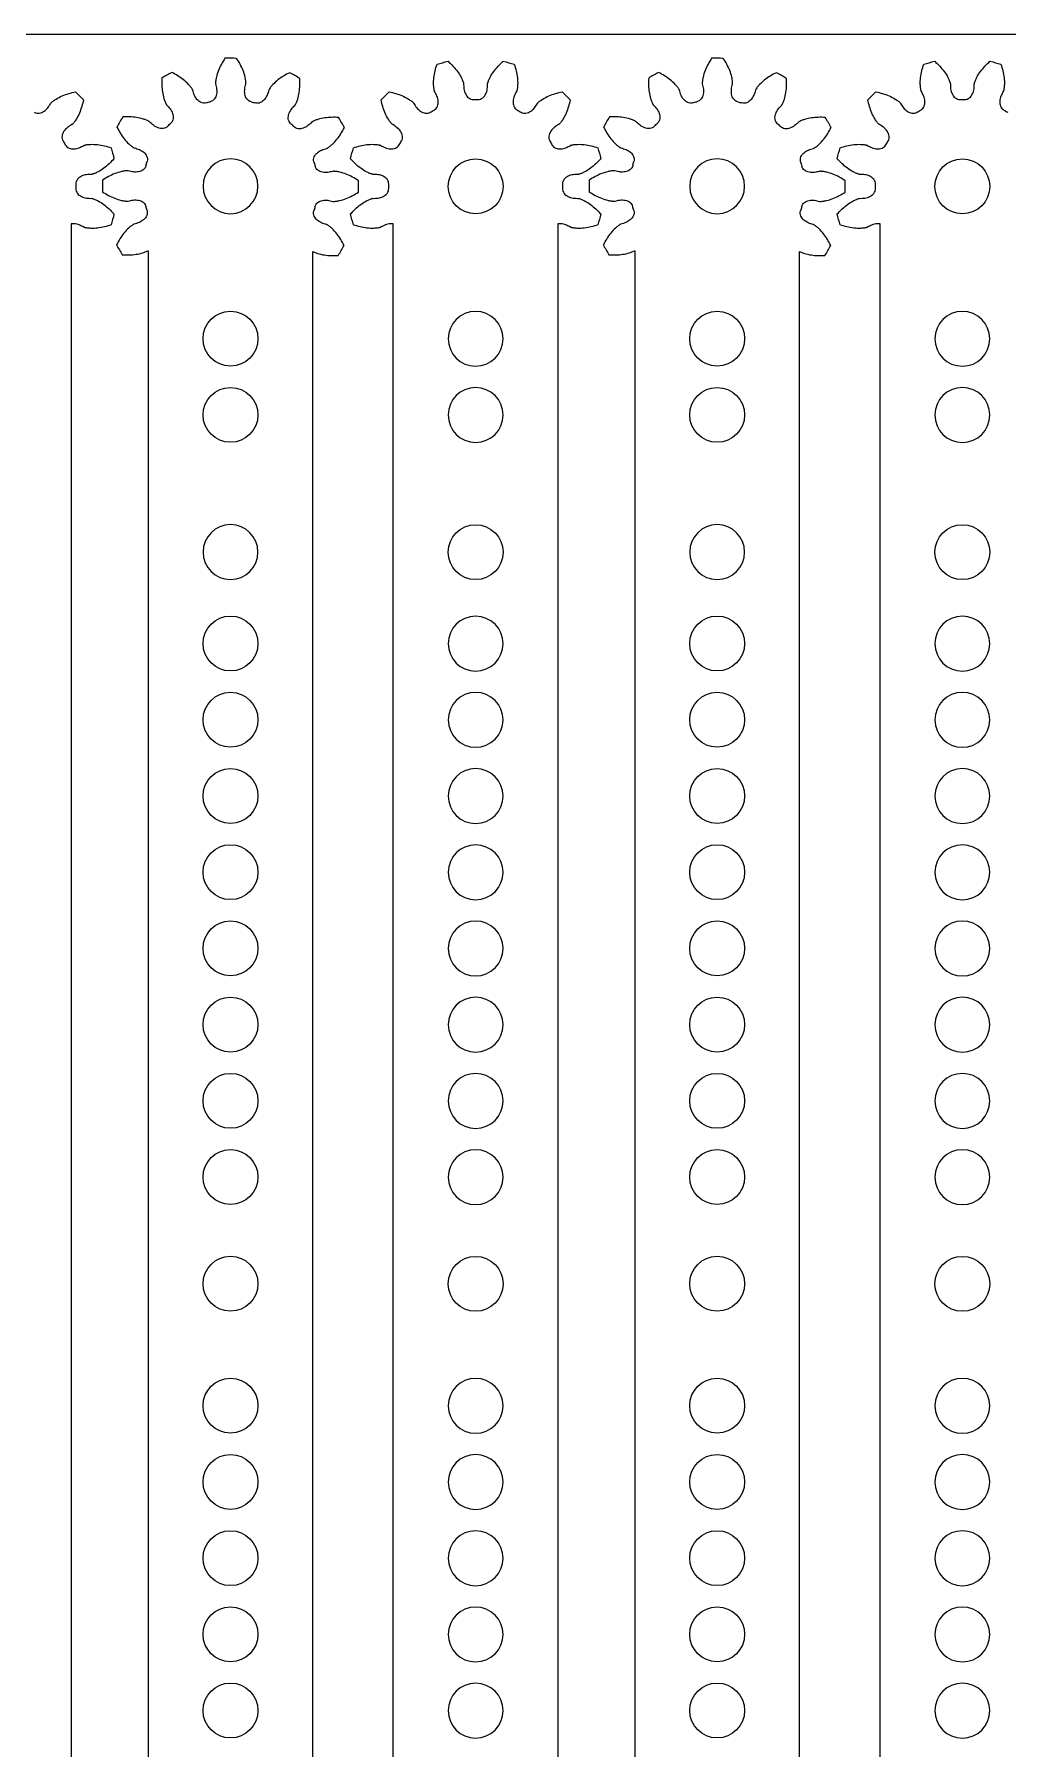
# Model space of a CAD drawing. Header units: millimetres. Extents: x -470 to 288, y -77 to 200.
# Drawn here: x 140.3 to 193.5, y 70.4 to 164.2 of the extents above; entities that cross this region are included whole.
import ezdxf

# ---------------------------------------------------------------- set-up
doc = ezdxf.new("R2010")
doc.units = ezdxf.units.MM
doc.layers.add('1', color=7, linetype='CONTINUOUS', true_color=0xffffff)

msp = doc.modelspace()

# ---------------------------------------------------------------- linework, layer by layer
at = {"layer": '1', "color": 3, "linetype": 'Continuous'}
for p, q in [((87.009, 164.171), (287.009, 164.171)), ((142.312, 153.806), (142.312, 30.858)), ((159.912, 30.858), (159.912, 153.806)), ((168.912, 153.806), (168.912, 30.858)), ((186.512, 30.858), (186.512, 153.806)), ((146.514, 152.341), (146.514, 30.864)), ((155.514, 30.864), (155.514, 152.295)), ((173.114, 152.341), (173.114, 30.864)), ((182.114, 30.864), (182.114, 152.295))]:
    msp.add_line(p, q, dxfattribs=at)
at = {"layer": '1', "color": 3, "linetype": 'Continuous', "extrusion": (0, 0, -1)}
for centre in [(-151.014, 155.864), (-177.614, 155.864), (-164.412, 147.525), (-191.012, 147.525), (-164.412, 143.358), (-191.012, 143.358), (-151.014, 135.864), (-177.614, 135.864), (-164.412, 130.858), (-191.012, 130.858), (-164.412, 126.691), (-191.012, 126.691), (-164.412, 122.525), (-191.012, 122.525), (-164.412, 118.358), (-191.012, 118.358), (-164.412, 114.191), (-191.012, 114.191), (-164.412, 110.025), (-191.012, 110.025), (-164.412, 105.858), (-191.012, 105.858), (-164.412, 101.691), (-191.012, 101.691), (-164.412, 89.191), (-191.012, 89.191), (-164.412, 85.025), (-191.012, 85.025), (-164.412, 80.858), (-191.012, 80.858), (-164.412, 76.691), (-191.012, 76.691), (-164.412, 72.525), (-191.012, 72.525)]:
    msp.add_circle(centre, 1.5, dxfattribs=at)
at = {"layer": '1', "color": 3, "linetype": 'Continuous'}
for centre in [(164.412, 155.858), (191.012, 155.858), (151.014, 147.531), (177.614, 147.531), (151.014, 143.364), (177.614, 143.364), (164.412, 135.858), (191.012, 135.858), (151.014, 130.864), (177.614, 130.864), (151.014, 126.698), (177.614, 126.698), (151.014, 122.531), (177.614, 122.531), (151.014, 118.364), (177.614, 118.364), (151.014, 114.198), (177.614, 114.198), (151.014, 110.031), (177.614, 110.031), (151.014, 105.864), (177.614, 105.864), (151.014, 101.698), (177.614, 101.698), (151.014, 95.864), (164.412, 95.858), (177.614, 95.864), (191.012, 95.858), (151.014, 89.198), (177.614, 89.198), (151.014, 85.031), (177.614, 85.031), (151.014, 80.864), (177.614, 80.864), (151.014, 76.698), (177.614, 76.698), (151.014, 72.531), (177.614, 72.531)]:
    msp.add_circle(centre, 1.5, dxfattribs=at)
at = {"layer": '1', "color": 3, "linetype": 'Continuous', "extrusion": (0, 0, -1)}
for centre, start, end in [((-151.014, 155.864), 73.73832, 76.53408), ((-151.014, 155.864), 103.73832, 106.53408), ((-164.412, 155.858), 88.53402, 91.46598), ((-177.614, 155.864), 73.73832, 76.53408), ((-177.614, 155.864), 103.73832, 106.53408), ((-191.012, 155.858), 88.53402, 91.46598), ((-164.412, 155.858), 58.53402, 61.46598), ((-164.412, 155.858), 118.53402, 121.46598), ((-191.012, 155.858), 58.53402, 61.46598), ((-191.012, 155.858), 118.53402, 121.46598), ((-151.014, 155.864), 43.73832, 46.67028), ((-151.014, 155.864), 133.73832, 136.53408), ((-177.614, 155.864), 43.73832, 46.67028), ((-177.614, 155.864), 133.73832, 136.53408), ((-137.812, 155.858), 148.53402, 151.46598), ((-164.412, 155.858), 28.53402, 31.46598), ((-164.412, 155.858), 148.53402, 151.46598), ((-191.012, 155.858), 28.53402, 31.46598), ((-151.014, 155.864), 13.73832, 16.53408), ((-151.014, 155.864), 163.73832, 166.53408), ((-177.614, 155.864), 13.73832, 16.53408), ((-177.614, 155.864), 163.73832, 166.53408), ((-137.812, 155.858), 178.53402, 181.46598), ((-164.412, 155.858), 358.53402, 1.46598), ((-164.412, 155.858), 178.53402, 181.46598), ((-191.012, 155.858), 358.53402, 1.46598), ((-151.014, 155.864), 343.73832, 346.53408), ((-151.014, 155.864), 193.60212, 196.53408), ((-177.614, 155.864), 343.73832, 346.53408), ((-177.614, 155.864), 193.60212, 196.53408)]:
    msp.add_arc(centre, 4.75, start, end, dxfattribs=at)
at = {"layer": '1', "color": 6, "linetype": 'Continuous'}
for points, knots in [([(150.711, 162.858), (150.571, 162.648), (150.388, 162.315), (150.25, 161.894), (150.21, 161.677), (150.2, 161.567), (150.198, 161.511), (150.198, 161.48), (150.199, 161.464), (150.2, 161.456)], [0, 0, 0, 0, 0.5, 0.75, 0.875, 0.9375, 0.96875, 0.984375, 1, 1, 1, 1]), ([(151.854, 161.452), (151.855, 161.46), (151.855, 161.476), (151.856, 161.508), (151.855, 161.563), (151.845, 161.673), (151.805, 161.89), (151.67, 162.312), (151.488, 162.646), (151.349, 162.856)], [0, 0, 0, 0, 0.015625, 0.03125, 0.0625, 0.125, 0.25, 0.5, 1, 1, 1, 1]), ([(162.172, 161.046), (162.169, 161.054), (162.165, 161.069), (162.156, 161.099), (162.143, 161.153), (162.125, 161.261), (162.107, 161.482), (162.13, 161.924), (162.221, 162.294), (162.302, 162.532)], [0, 0, 0, 0, 0.015625, 0.03125, 0.0625, 0.125, 0.25, 0.5, 1, 1, 1, 1]), ([(162.902, 162.693), (163.091, 162.527), (163.354, 162.252), (163.596, 161.881), (163.691, 161.681), (163.729, 161.577), (163.745, 161.525), (163.752, 161.494), (163.756, 161.479), (163.757, 161.471)], [0, 0, 0, 0, 0.5, 0.75, 0.875, 0.9375, 0.96875, 0.984375, 1, 1, 1, 1]), ([(165.066, 161.471), (165.068, 161.479), (165.071, 161.494), (165.079, 161.525), (165.095, 161.577), (165.133, 161.681), (165.228, 161.881), (165.469, 162.252), (165.732, 162.527), (165.922, 162.693)], [0, 0, 0, 0, 0.015625, 0.03125, 0.0625, 0.125, 0.25, 0.5, 1, 1, 1, 1]), ([(166.521, 162.532), (166.603, 162.294), (166.693, 161.924), (166.716, 161.482), (166.699, 161.261), (166.68, 161.153), (166.667, 161.099), (166.659, 161.069), (166.654, 161.054), (166.651, 161.046)], [0, 0, 0, 0, 0.5, 0.75, 0.875, 0.9375, 0.96875, 0.984375, 1, 1, 1, 1]), ([(177.311, 162.858), (177.171, 162.648), (176.988, 162.315), (176.85, 161.894), (176.81, 161.677), (176.8, 161.567), (176.798, 161.511), (176.798, 161.48), (176.799, 161.464), (176.8, 161.456)], [0, 0, 0, 0, 0.5, 0.75, 0.875, 0.9375, 0.96875, 0.984375, 1, 1, 1, 1]), ([(178.454, 161.452), (178.455, 161.46), (178.455, 161.476), (178.456, 161.508), (178.455, 161.563), (178.445, 161.673), (178.405, 161.89), (178.27, 162.312), (178.088, 162.646), (177.949, 162.856)], [0, 0, 0, 0, 0.015625, 0.03125, 0.0625, 0.125, 0.25, 0.5, 1, 1, 1, 1]), ([(188.772, 161.046), (188.769, 161.054), (188.765, 161.069), (188.756, 161.099), (188.743, 161.153), (188.725, 161.261), (188.707, 161.482), (188.73, 161.924), (188.821, 162.294), (188.902, 162.532)], [0, 0, 0, 0, 0.015625, 0.03125, 0.0625, 0.125, 0.25, 0.5, 1, 1, 1, 1]), ([(189.502, 162.693), (189.691, 162.527), (189.954, 162.252), (190.196, 161.881), (190.291, 161.681), (190.329, 161.577), (190.345, 161.525), (190.352, 161.494), (190.356, 161.479), (190.357, 161.471)], [0, 0, 0, 0, 0.5, 0.75, 0.875, 0.9375, 0.96875, 0.984375, 1, 1, 1, 1]), ([(191.666, 161.471), (191.668, 161.479), (191.671, 161.494), (191.679, 161.525), (191.695, 161.577), (191.733, 161.681), (191.828, 161.881), (192.069, 162.252), (192.332, 162.527), (192.522, 162.693)], [0, 0, 0, 0, 0.015625, 0.03125, 0.0625, 0.125, 0.25, 0.5, 1, 1, 1, 1]), ([(193.121, 162.532), (193.203, 162.294), (193.293, 161.924), (193.316, 161.482), (193.299, 161.261), (193.28, 161.153), (193.267, 161.099), (193.259, 161.069), (193.254, 161.054), (193.251, 161.046)], [0, 0, 0, 0, 0.5, 0.75, 0.875, 0.9375, 0.96875, 0.984375, 1, 1, 1, 1]), ([(147.269, 161.779), (147.252, 161.527), (147.259, 161.147), (147.349, 160.713), (147.422, 160.505), (147.468, 160.404), (147.494, 160.356), (147.51, 160.328), (147.519, 160.315), (147.523, 160.309)], [0, 0, 0, 0, 0.5, 0.75, 0.875, 0.9375, 0.96875, 0.984375, 1, 1, 1, 1]), ([(148.947, 161.124), (148.944, 161.131), (148.937, 161.145), (148.921, 161.173), (148.893, 161.22), (148.829, 161.31), (148.686, 161.479), (148.358, 161.776), (148.034, 161.975), (147.808, 162.087)], [0, 0, 0, 0, 0.015625, 0.03125, 0.0625, 0.125, 0.25, 0.5, 1, 1, 1, 1]), ([(150.2, 161.456), (150.227, 161.366), (150.267, 161.18), (150.266, 160.894), (150.18, 160.667), (150.041, 160.534), (149.953, 160.495), (149.907, 160.484)], [0, 0, 0, 0, 0.25, 0.5, 0.75, 0.875, 1, 1, 1, 1]), ([(152.142, 160.478), (152.096, 160.49), (152.008, 160.529), (151.87, 160.662), (151.785, 160.89), (151.785, 161.177), (151.826, 161.362), (151.854, 161.452)], [0, 0, 0, 0, 0.125, 0.25, 0.5, 0.75, 1, 1, 1, 1]), ([(154.249, 162.072), (154.022, 161.961), (153.697, 161.764), (153.367, 161.468), (153.224, 161.3), (153.16, 161.21), (153.131, 161.163), (153.115, 161.135), (153.108, 161.121), (153.105, 161.114)], [0, 0, 0, 0, 0.5, 0.75, 0.875, 0.9375, 0.96875, 0.984375, 1, 1, 1, 1]), ([(154.535, 160.284), (154.54, 160.29), (154.548, 160.303), (154.565, 160.33), (154.591, 160.379), (154.638, 160.479), (154.712, 160.687), (154.806, 161.12), (154.816, 161.5), (154.8, 161.752)], [0, 0, 0, 0, 0.015625, 0.03125, 0.0625, 0.125, 0.25, 0.5, 1, 1, 1, 1]), ([(163.757, 161.471), (163.754, 161.376), (163.763, 161.187), (163.838, 160.911), (163.98, 160.713), (164.148, 160.62), (164.243, 160.605), (164.29, 160.606)], [0, 0, 0, 0, 0.25, 0.5, 0.75, 0.875, 1, 1, 1, 1]), ([(164.533, 160.606), (164.58, 160.605), (164.675, 160.62), (164.843, 160.713), (164.985, 160.911), (165.06, 161.187), (165.069, 161.376), (165.066, 161.471)], [0, 0, 0, 0, 0.125, 0.25, 0.5, 0.75, 1, 1, 1, 1]), ([(173.869, 161.779), (173.852, 161.527), (173.859, 161.147), (173.949, 160.713), (174.022, 160.505), (174.068, 160.404), (174.094, 160.356), (174.11, 160.328), (174.119, 160.315), (174.123, 160.309)], [0, 0, 0, 0, 0.5, 0.75, 0.875, 0.9375, 0.96875, 0.984375, 1, 1, 1, 1]), ([(175.547, 161.124), (175.544, 161.131), (175.537, 161.145), (175.521, 161.173), (175.493, 161.22), (175.429, 161.31), (175.286, 161.479), (174.958, 161.776), (174.634, 161.975), (174.408, 162.087)], [0, 0, 0, 0, 0.015625, 0.03125, 0.0625, 0.125, 0.25, 0.5, 1, 1, 1, 1]), ([(176.8, 161.456), (176.827, 161.366), (176.867, 161.18), (176.866, 160.894), (176.78, 160.667), (176.641, 160.534), (176.553, 160.495), (176.507, 160.484)], [0, 0, 0, 0, 0.25, 0.5, 0.75, 0.875, 1, 1, 1, 1]), ([(178.742, 160.478), (178.696, 160.49), (178.608, 160.529), (178.47, 160.662), (178.385, 160.89), (178.385, 161.177), (178.426, 161.362), (178.454, 161.452)], [0, 0, 0, 0, 0.125, 0.25, 0.5, 0.75, 1, 1, 1, 1]), ([(180.849, 162.072), (180.622, 161.961), (180.297, 161.764), (179.967, 161.468), (179.824, 161.3), (179.76, 161.21), (179.731, 161.163), (179.715, 161.135), (179.708, 161.121), (179.705, 161.114)], [0, 0, 0, 0, 0.5, 0.75, 0.875, 0.9375, 0.96875, 0.984375, 1, 1, 1, 1]), ([(181.135, 160.284), (181.14, 160.29), (181.148, 160.303), (181.165, 160.33), (181.191, 160.379), (181.238, 160.479), (181.312, 160.687), (181.406, 161.12), (181.416, 161.5), (181.4, 161.752)], [0, 0, 0, 0, 0.015625, 0.03125, 0.0625, 0.125, 0.25, 0.5, 1, 1, 1, 1]), ([(190.357, 161.471), (190.354, 161.376), (190.363, 161.187), (190.438, 160.911), (190.58, 160.713), (190.748, 160.62), (190.843, 160.605), (190.89, 160.606)], [0, 0, 0, 0, 0.25, 0.5, 0.75, 0.875, 1, 1, 1, 1]), ([(191.133, 160.606), (191.18, 160.605), (191.275, 160.62), (191.443, 160.713), (191.585, 160.911), (191.66, 161.187), (191.669, 161.376), (191.666, 161.471)], [0, 0, 0, 0, 0.125, 0.25, 0.5, 0.75, 1, 1, 1, 1]), ([(140.291, 159.909), (140.331, 159.885), (140.421, 159.85), (140.613, 159.846), (140.835, 159.947), (141.038, 160.149), (141.14, 160.308), (141.185, 160.392)], [0, 0, 0, 0, 0.125, 0.25, 0.5, 0.75, 1, 1, 1, 1]), ([(141.185, 160.392), (141.19, 160.398), (141.201, 160.409), (141.223, 160.432), (141.263, 160.47), (141.348, 160.54), (141.53, 160.666), (141.924, 160.867), (142.29, 160.973), (142.537, 161.022)], [0, 0, 0, 0, 0.015625, 0.03125, 0.0625, 0.125, 0.25, 0.5, 1, 1, 1, 1]), ([(142.976, 160.583), (142.927, 160.336), (142.82, 159.971), (142.619, 159.576), (142.494, 159.394), (142.423, 159.309), (142.386, 159.269), (142.363, 159.247), (142.351, 159.236), (142.345, 159.231)], [0, 0, 0, 0, 0.5, 0.75, 0.875, 0.9375, 0.96875, 0.984375, 1, 1, 1, 1]), ([(147.523, 160.309), (147.592, 160.244), (147.719, 160.103), (147.861, 159.854), (147.899, 159.614), (147.845, 159.43), (147.788, 159.352), (147.754, 159.32)], [0, 0, 0, 0, 0.25, 0.5, 0.75, 0.875, 1, 1, 1, 1]), ([(149.683, 160.424), (149.638, 160.411), (149.542, 160.401), (149.356, 160.448), (149.169, 160.603), (149.026, 160.851), (148.969, 161.032), (148.947, 161.124)], [0, 0, 0, 0, 0.125, 0.25, 0.5, 0.75, 1, 1, 1, 1]), ([(153.105, 161.114), (153.083, 161.022), (153.025, 160.841), (152.881, 160.594), (152.693, 160.44), (152.506, 160.394), (152.411, 160.404), (152.365, 160.418)], [0, 0, 0, 0, 0.25, 0.5, 0.75, 0.875, 1, 1, 1, 1]), ([(154.297, 159.296), (154.263, 159.329), (154.207, 159.407), (154.154, 159.591), (154.195, 159.831), (154.338, 160.079), (154.466, 160.219), (154.535, 160.284)], [0, 0, 0, 0, 0.125, 0.25, 0.5, 0.75, 1, 1, 1, 1]), ([(159.878, 159.231), (159.872, 159.236), (159.86, 159.247), (159.838, 159.269), (159.8, 159.309), (159.729, 159.394), (159.604, 159.576), (159.403, 159.971), (159.296, 160.336), (159.247, 160.583)], [0, 0, 0, 0, 0.015625, 0.03125, 0.0625, 0.125, 0.25, 0.5, 1, 1, 1, 1]), ([(159.686, 161.022), (159.934, 160.973), (160.299, 160.867), (160.694, 160.666), (160.876, 160.54), (160.961, 160.47), (161.001, 160.432), (161.023, 160.409), (161.033, 160.398), (161.038, 160.392)], [0, 0, 0, 0, 0.5, 0.75, 0.875, 0.9375, 0.96875, 0.984375, 1, 1, 1, 1]), ([(161.038, 160.392), (161.083, 160.308), (161.186, 160.149), (161.389, 159.947), (161.61, 159.846), (161.802, 159.85), (161.892, 159.885), (161.932, 159.909)], [0, 0, 0, 0, 0.25, 0.5, 0.75, 0.875, 1, 1, 1, 1]), ([(162.143, 160.031), (162.184, 160.054), (162.259, 160.114), (162.358, 160.278), (162.382, 160.52), (162.309, 160.797), (162.222, 160.966), (162.172, 161.046)], [0, 0, 0, 0, 0.125, 0.25, 0.5, 0.75, 1, 1, 1, 1]), ([(166.651, 161.046), (166.601, 160.966), (166.514, 160.797), (166.441, 160.52), (166.465, 160.278), (166.564, 160.114), (166.639, 160.054), (166.681, 160.031)], [0, 0, 0, 0, 0.25, 0.5, 0.75, 0.875, 1, 1, 1, 1]), ([(166.891, 159.909), (166.931, 159.885), (167.021, 159.85), (167.213, 159.846), (167.435, 159.947), (167.638, 160.149), (167.74, 160.308), (167.785, 160.392)], [0, 0, 0, 0, 0.125, 0.25, 0.5, 0.75, 1, 1, 1, 1]), ([(167.785, 160.392), (167.79, 160.398), (167.801, 160.409), (167.823, 160.432), (167.863, 160.47), (167.948, 160.54), (168.13, 160.666), (168.524, 160.867), (168.89, 160.973), (169.137, 161.022)], [0, 0, 0, 0, 0.015625, 0.03125, 0.0625, 0.125, 0.25, 0.5, 1, 1, 1, 1]), ([(169.576, 160.583), (169.527, 160.336), (169.42, 159.971), (169.219, 159.576), (169.094, 159.394), (169.023, 159.309), (168.986, 159.269), (168.963, 159.247), (168.951, 159.236), (168.945, 159.231)], [0, 0, 0, 0, 0.5, 0.75, 0.875, 0.9375, 0.96875, 0.984375, 1, 1, 1, 1]), ([(174.123, 160.309), (174.192, 160.244), (174.319, 160.103), (174.461, 159.854), (174.499, 159.614), (174.445, 159.43), (174.388, 159.352), (174.354, 159.32)], [0, 0, 0, 0, 0.25, 0.5, 0.75, 0.875, 1, 1, 1, 1]), ([(176.283, 160.424), (176.238, 160.411), (176.142, 160.401), (175.956, 160.448), (175.769, 160.603), (175.626, 160.851), (175.569, 161.032), (175.547, 161.124)], [0, 0, 0, 0, 0.125, 0.25, 0.5, 0.75, 1, 1, 1, 1]), ([(179.705, 161.114), (179.683, 161.022), (179.625, 160.841), (179.481, 160.594), (179.293, 160.44), (179.106, 160.394), (179.011, 160.404), (178.965, 160.418)], [0, 0, 0, 0, 0.25, 0.5, 0.75, 0.875, 1, 1, 1, 1]), ([(180.897, 159.296), (180.863, 159.329), (180.807, 159.407), (180.754, 159.591), (180.795, 159.831), (180.938, 160.079), (181.066, 160.219), (181.135, 160.284)], [0, 0, 0, 0, 0.125, 0.25, 0.5, 0.75, 1, 1, 1, 1]), ([(186.478, 159.231), (186.472, 159.236), (186.46, 159.247), (186.438, 159.269), (186.4, 159.309), (186.329, 159.394), (186.204, 159.576), (186.003, 159.971), (185.896, 160.336), (185.847, 160.583)], [0, 0, 0, 0, 0.015625, 0.03125, 0.0625, 0.125, 0.25, 0.5, 1, 1, 1, 1]), ([(186.286, 161.022), (186.534, 160.973), (186.899, 160.867), (187.294, 160.666), (187.476, 160.54), (187.561, 160.47), (187.601, 160.432), (187.623, 160.409), (187.633, 160.398), (187.638, 160.392)], [0, 0, 0, 0, 0.5, 0.75, 0.875, 0.9375, 0.96875, 0.984375, 1, 1, 1, 1]), ([(187.638, 160.392), (187.683, 160.308), (187.786, 160.149), (187.989, 159.947), (188.21, 159.846), (188.402, 159.85), (188.492, 159.885), (188.532, 159.909)], [0, 0, 0, 0, 0.25, 0.5, 0.75, 0.875, 1, 1, 1, 1]), ([(188.743, 160.031), (188.784, 160.054), (188.859, 160.114), (188.958, 160.278), (188.982, 160.52), (188.909, 160.797), (188.822, 160.966), (188.772, 161.046)], [0, 0, 0, 0, 0.125, 0.25, 0.5, 0.75, 1, 1, 1, 1]), ([(193.251, 161.046), (193.201, 160.966), (193.114, 160.797), (193.041, 160.52), (193.065, 160.278), (193.164, 160.114), (193.239, 160.054), (193.281, 160.031)], [0, 0, 0, 0, 0.25, 0.5, 0.75, 0.875, 1, 1, 1, 1]), ([(146.594, 159.386), (146.588, 159.391), (146.575, 159.399), (146.548, 159.416), (146.499, 159.442), (146.399, 159.489), (146.191, 159.563), (145.758, 159.657), (145.378, 159.667), (145.126, 159.651)], [0, 0, 0, 0, 0.015625, 0.03125, 0.0625, 0.125, 0.25, 0.5, 1, 1, 1, 1]), ([(147.582, 159.148), (147.549, 159.114), (147.471, 159.058), (147.286, 159.005), (147.047, 159.046), (146.799, 159.189), (146.659, 159.317), (146.594, 159.386)], [0, 0, 0, 0, 0.125, 0.25, 0.5, 0.75, 1, 1, 1, 1]), ([(155.449, 159.365), (155.385, 159.296), (155.244, 159.169), (154.996, 159.027), (154.755, 158.987), (154.571, 159.041), (154.494, 159.098), (154.461, 159.132)], [0, 0, 0, 0, 0.25, 0.5, 0.75, 0.875, 1, 1, 1, 1]), ([(156.919, 159.623), (156.667, 159.64), (156.287, 159.632), (155.854, 159.54), (155.645, 159.467), (155.545, 159.42), (155.496, 159.394), (155.469, 159.378), (155.456, 159.37), (155.449, 159.365)], [0, 0, 0, 0, 0.5, 0.75, 0.875, 0.9375, 0.96875, 0.984375, 1, 1, 1, 1]), ([(173.194, 159.386), (173.188, 159.391), (173.175, 159.399), (173.148, 159.416), (173.099, 159.442), (172.999, 159.489), (172.791, 159.563), (172.358, 159.657), (171.978, 159.667), (171.726, 159.651)], [0, 0, 0, 0, 0.015625, 0.03125, 0.0625, 0.125, 0.25, 0.5, 1, 1, 1, 1]), ([(174.182, 159.148), (174.149, 159.114), (174.071, 159.058), (173.886, 159.005), (173.647, 159.046), (173.399, 159.189), (173.259, 159.317), (173.194, 159.386)], [0, 0, 0, 0, 0.125, 0.25, 0.5, 0.75, 1, 1, 1, 1]), ([(182.049, 159.365), (181.985, 159.296), (181.844, 159.169), (181.596, 159.027), (181.355, 158.987), (181.171, 159.041), (181.094, 159.098), (181.061, 159.132)], [0, 0, 0, 0, 0.25, 0.5, 0.75, 0.875, 1, 1, 1, 1]), ([(183.519, 159.623), (183.267, 159.64), (182.887, 159.632), (182.454, 159.54), (182.245, 159.467), (182.145, 159.42), (182.096, 159.394), (182.069, 159.378), (182.056, 159.37), (182.049, 159.365)], [0, 0, 0, 0, 0.5, 0.75, 0.875, 0.9375, 0.96875, 0.984375, 1, 1, 1, 1]), ([(142.345, 159.231), (142.262, 159.187), (142.102, 159.084), (141.901, 158.881), (141.8, 158.659), (141.804, 158.467), (141.839, 158.378), (141.863, 158.337)], [0, 0, 0, 0, 0.25, 0.5, 0.75, 0.875, 1, 1, 1, 1]), ([(144.806, 159.1), (144.917, 158.873), (145.114, 158.548), (145.41, 158.218), (145.578, 158.074), (145.668, 158.011), (145.715, 157.982), (145.743, 157.966), (145.757, 157.959), (145.764, 157.956)], [0, 0, 0, 0, 0.5, 0.75, 0.875, 0.9375, 0.96875, 0.984375, 1, 1, 1, 1]), ([(156.273, 157.931), (156.28, 157.934), (156.294, 157.941), (156.322, 157.956), (156.369, 157.985), (156.459, 158.049), (156.628, 158.191), (156.925, 158.519), (157.124, 158.844), (157.236, 159.07)], [0, 0, 0, 0, 0.015625, 0.03125, 0.0625, 0.125, 0.25, 0.5, 1, 1, 1, 1]), ([(160.36, 158.337), (160.385, 158.378), (160.419, 158.467), (160.423, 158.659), (160.323, 158.881), (160.121, 159.084), (159.961, 159.187), (159.878, 159.231)], [0, 0, 0, 0, 0.125, 0.25, 0.5, 0.75, 1, 1, 1, 1]), ([(168.945, 159.231), (168.862, 159.187), (168.702, 159.084), (168.501, 158.881), (168.4, 158.659), (168.404, 158.467), (168.439, 158.378), (168.463, 158.337)], [0, 0, 0, 0, 0.25, 0.5, 0.75, 0.875, 1, 1, 1, 1]), ([(171.406, 159.1), (171.517, 158.873), (171.714, 158.548), (172.01, 158.218), (172.178, 158.074), (172.268, 158.011), (172.315, 157.982), (172.343, 157.966), (172.357, 157.959), (172.364, 157.956)], [0, 0, 0, 0, 0.5, 0.75, 0.875, 0.9375, 0.96875, 0.984375, 1, 1, 1, 1]), ([(182.873, 157.931), (182.88, 157.934), (182.894, 157.941), (182.922, 157.956), (182.969, 157.985), (183.059, 158.049), (183.228, 158.191), (183.525, 158.519), (183.724, 158.844), (183.836, 159.07)], [0, 0, 0, 0, 0.015625, 0.03125, 0.0625, 0.125, 0.25, 0.5, 1, 1, 1, 1]), ([(186.96, 158.337), (186.985, 158.378), (187.019, 158.467), (187.023, 158.659), (186.923, 158.881), (186.721, 159.084), (186.561, 159.187), (186.478, 159.231)], [0, 0, 0, 0, 0.125, 0.25, 0.5, 0.75, 1, 1, 1, 1]), ([(141.985, 158.127), (142.007, 158.085), (142.068, 158.011), (142.232, 157.911), (142.474, 157.888), (142.751, 157.961), (142.919, 158.048), (143, 158.098)], [0, 0, 0, 0, 0.125, 0.25, 0.5, 0.75, 1, 1, 1, 1]), ([(143, 158.098), (143.007, 158.1), (143.022, 158.105), (143.053, 158.114), (143.106, 158.126), (143.215, 158.145), (143.436, 158.163), (143.878, 158.139), (144.247, 158.049), (144.486, 157.968)], [0, 0, 0, 0, 0.015625, 0.03125, 0.0625, 0.125, 0.25, 0.5, 1, 1, 1, 1]), ([(145.764, 157.956), (145.856, 157.934), (146.037, 157.876), (146.284, 157.732), (146.438, 157.543), (146.484, 157.357), (146.473, 157.261), (146.46, 157.216)], [0, 0, 0, 0, 0.25, 0.5, 0.75, 0.875, 1, 1, 1, 1]), ([(155.573, 157.194), (155.56, 157.24), (155.55, 157.335), (155.597, 157.522), (155.752, 157.709), (156, 157.852), (156.181, 157.909), (156.273, 157.931)], [0, 0, 0, 0, 0.125, 0.25, 0.5, 0.75, 1, 1, 1, 1]), ([(157.737, 157.968), (157.976, 158.049), (158.346, 158.139), (158.788, 158.163), (159.008, 158.145), (159.117, 158.126), (159.171, 158.114), (159.201, 158.105), (159.216, 158.1), (159.224, 158.098)], [0, 0, 0, 0, 0.5, 0.75, 0.875, 0.9375, 0.96875, 0.984375, 1, 1, 1, 1]), ([(159.224, 158.098), (159.304, 158.048), (159.473, 157.961), (159.749, 157.888), (159.991, 157.911), (160.156, 158.011), (160.216, 158.085), (160.239, 158.127)], [0, 0, 0, 0, 0.25, 0.5, 0.75, 0.875, 1, 1, 1, 1]), ([(168.585, 158.127), (168.607, 158.085), (168.668, 158.011), (168.832, 157.911), (169.074, 157.888), (169.351, 157.961), (169.519, 158.048), (169.6, 158.098)], [0, 0, 0, 0, 0.125, 0.25, 0.5, 0.75, 1, 1, 1, 1]), ([(169.6, 158.098), (169.607, 158.1), (169.622, 158.105), (169.653, 158.114), (169.706, 158.126), (169.815, 158.145), (170.036, 158.163), (170.478, 158.139), (170.847, 158.049), (171.086, 157.968)], [0, 0, 0, 0, 0.015625, 0.03125, 0.0625, 0.125, 0.25, 0.5, 1, 1, 1, 1]), ([(172.364, 157.956), (172.456, 157.934), (172.637, 157.876), (172.884, 157.732), (173.038, 157.543), (173.084, 157.357), (173.073, 157.261), (173.06, 157.216)], [0, 0, 0, 0, 0.25, 0.5, 0.75, 0.875, 1, 1, 1, 1]), ([(182.173, 157.194), (182.16, 157.24), (182.15, 157.335), (182.197, 157.522), (182.352, 157.709), (182.6, 157.852), (182.781, 157.909), (182.873, 157.931)], [0, 0, 0, 0, 0.125, 0.25, 0.5, 0.75, 1, 1, 1, 1]), ([(184.337, 157.968), (184.576, 158.049), (184.946, 158.139), (185.388, 158.163), (185.608, 158.145), (185.717, 158.126), (185.771, 158.114), (185.801, 158.105), (185.816, 158.1), (185.824, 158.098)], [0, 0, 0, 0, 0.5, 0.75, 0.875, 0.9375, 0.96875, 0.984375, 1, 1, 1, 1]), ([(185.824, 158.098), (185.904, 158.048), (186.073, 157.961), (186.349, 157.888), (186.591, 157.911), (186.756, 158.011), (186.816, 158.085), (186.839, 158.127)], [0, 0, 0, 0, 0.25, 0.5, 0.75, 0.875, 1, 1, 1, 1]), ([(144.647, 157.368), (144.481, 157.178), (144.206, 156.915), (143.834, 156.674), (143.635, 156.579), (143.531, 156.541), (143.478, 156.525), (143.448, 156.517), (143.432, 156.514), (143.425, 156.513)], [0, 0, 0, 0, 0.5, 0.75, 0.875, 0.9375, 0.96875, 0.984375, 1, 1, 1, 1]), ([(145.425, 156.705), (145.418, 156.705), (145.402, 156.706), (145.37, 156.707), (145.315, 156.705), (145.205, 156.696), (144.988, 156.656), (144.566, 156.521), (144.232, 156.339), (144.022, 156.2)], [0, 0, 0, 0, 0.015625, 0.03125, 0.0625, 0.125, 0.25, 0.5, 1, 1, 1, 1]), ([(146.399, 156.992), (146.388, 156.946), (146.349, 156.859), (146.215, 156.721), (145.987, 156.636), (145.701, 156.636), (145.516, 156.677), (145.425, 156.705)], [0, 0, 0, 0, 0.125, 0.25, 0.5, 0.75, 1, 1, 1, 1]), ([(156.606, 156.678), (156.515, 156.651), (156.329, 156.611), (156.043, 156.612), (155.816, 156.698), (155.683, 156.837), (155.644, 156.924), (155.633, 156.97)], [0, 0, 0, 0, 0.25, 0.5, 0.75, 0.875, 1, 1, 1, 1]), ([(158.007, 156.166), (157.798, 156.307), (157.464, 156.49), (157.043, 156.628), (156.826, 156.668), (156.716, 156.678), (156.661, 156.68), (156.629, 156.68), (156.613, 156.679), (156.606, 156.678)], [0, 0, 0, 0, 0.5, 0.75, 0.875, 0.9375, 0.96875, 0.984375, 1, 1, 1, 1]), ([(158.799, 156.513), (158.791, 156.514), (158.776, 156.517), (158.745, 156.525), (158.692, 156.541), (158.589, 156.579), (158.389, 156.674), (158.018, 156.915), (157.743, 157.178), (157.577, 157.368)], [0, 0, 0, 0, 0.015625, 0.03125, 0.0625, 0.125, 0.25, 0.5, 1, 1, 1, 1]), ([(171.247, 157.368), (171.081, 157.178), (170.806, 156.915), (170.434, 156.674), (170.235, 156.579), (170.131, 156.541), (170.078, 156.525), (170.048, 156.517), (170.032, 156.514), (170.025, 156.513)], [0, 0, 0, 0, 0.5, 0.75, 0.875, 0.9375, 0.96875, 0.984375, 1, 1, 1, 1]), ([(172.025, 156.705), (172.018, 156.705), (172.002, 156.706), (171.97, 156.707), (171.915, 156.705), (171.805, 156.696), (171.588, 156.656), (171.166, 156.521), (170.832, 156.339), (170.622, 156.2)], [0, 0, 0, 0, 0.015625, 0.03125, 0.0625, 0.125, 0.25, 0.5, 1, 1, 1, 1]), ([(172.999, 156.992), (172.988, 156.946), (172.949, 156.859), (172.815, 156.721), (172.587, 156.636), (172.301, 156.636), (172.116, 156.677), (172.025, 156.705)], [0, 0, 0, 0, 0.125, 0.25, 0.5, 0.75, 1, 1, 1, 1]), ([(183.206, 156.678), (183.115, 156.651), (182.929, 156.611), (182.643, 156.612), (182.416, 156.698), (182.283, 156.837), (182.244, 156.924), (182.233, 156.97)], [0, 0, 0, 0, 0.25, 0.5, 0.75, 0.875, 1, 1, 1, 1]), ([(184.607, 156.166), (184.398, 156.307), (184.064, 156.49), (183.643, 156.628), (183.426, 156.668), (183.316, 156.678), (183.261, 156.68), (183.229, 156.68), (183.213, 156.679), (183.206, 156.678)], [0, 0, 0, 0, 0.5, 0.75, 0.875, 0.9375, 0.96875, 0.984375, 1, 1, 1, 1]), ([(185.399, 156.513), (185.391, 156.514), (185.376, 156.517), (185.345, 156.525), (185.292, 156.541), (185.189, 156.579), (184.989, 156.674), (184.618, 156.915), (184.343, 157.178), (184.177, 157.368)], [0, 0, 0, 0, 0.015625, 0.03125, 0.0625, 0.125, 0.25, 0.5, 1, 1, 1, 1]), ([(143.425, 156.513), (143.33, 156.515), (143.14, 156.506), (142.864, 156.431), (142.667, 156.29), (142.574, 156.122), (142.559, 156.027), (142.56, 155.979)], [0, 0, 0, 0, 0.25, 0.5, 0.75, 0.875, 1, 1, 1, 1]), ([(142.56, 155.736), (142.559, 155.689), (142.574, 155.594), (142.667, 155.426), (142.864, 155.284), (143.14, 155.21), (143.33, 155.201), (143.425, 155.203)], [0, 0, 0, 0, 0.125, 0.25, 0.5, 0.75, 1, 1, 1, 1]), ([(159.663, 155.979), (159.664, 156.027), (159.649, 156.122), (159.557, 156.29), (159.359, 156.431), (159.083, 156.506), (158.893, 156.515), (158.799, 156.513)], [0, 0, 0, 0, 0.125, 0.25, 0.5, 0.75, 1, 1, 1, 1]), ([(158.799, 155.203), (158.893, 155.201), (159.083, 155.21), (159.359, 155.284), (159.557, 155.426), (159.649, 155.594), (159.664, 155.689), (159.663, 155.736)], [0, 0, 0, 0, 0.25, 0.5, 0.75, 0.875, 1, 1, 1, 1]), ([(170.025, 156.513), (169.93, 156.515), (169.74, 156.506), (169.464, 156.431), (169.267, 156.29), (169.174, 156.122), (169.159, 156.027), (169.16, 155.979)], [0, 0, 0, 0, 0.25, 0.5, 0.75, 0.875, 1, 1, 1, 1]), ([(169.16, 155.736), (169.159, 155.689), (169.174, 155.594), (169.267, 155.426), (169.464, 155.284), (169.74, 155.21), (169.93, 155.201), (170.025, 155.203)], [0, 0, 0, 0, 0.125, 0.25, 0.5, 0.75, 1, 1, 1, 1]), ([(186.263, 155.979), (186.264, 156.027), (186.249, 156.122), (186.157, 156.29), (185.959, 156.431), (185.683, 156.506), (185.493, 156.515), (185.399, 156.513)], [0, 0, 0, 0, 0.125, 0.25, 0.5, 0.75, 1, 1, 1, 1]), ([(185.399, 155.203), (185.493, 155.201), (185.683, 155.21), (185.959, 155.284), (186.157, 155.426), (186.249, 155.594), (186.264, 155.689), (186.263, 155.736)], [0, 0, 0, 0, 0.25, 0.5, 0.75, 0.875, 1, 1, 1, 1]), ([(143.425, 155.203), (143.432, 155.202), (143.448, 155.199), (143.478, 155.191), (143.531, 155.175), (143.635, 155.137), (143.834, 155.042), (144.206, 154.801), (144.481, 154.538), (144.647, 154.348)], [0, 0, 0, 0, 0.015625, 0.03125, 0.0625, 0.125, 0.25, 0.5, 1, 1, 1, 1]), ([(144.02, 155.562), (144.229, 155.422), (144.563, 155.238), (144.984, 155.101), (145.201, 155.061), (145.311, 155.05), (145.366, 155.049), (145.398, 155.049), (145.414, 155.05), (145.422, 155.051)], [0, 0, 0, 0, 0.5, 0.75, 0.875, 0.9375, 0.96875, 0.984375, 1, 1, 1, 1]), ([(145.422, 155.051), (145.512, 155.078), (145.698, 155.118), (145.984, 155.117), (146.211, 155.031), (146.344, 154.892), (146.383, 154.804), (146.394, 154.758)], [0, 0, 0, 0, 0.25, 0.5, 0.75, 0.875, 1, 1, 1, 1]), ([(155.63, 154.747), (155.641, 154.793), (155.681, 154.881), (155.814, 155.019), (156.041, 155.105), (156.328, 155.105), (156.513, 155.065), (156.604, 155.037)], [0, 0, 0, 0, 0.125, 0.25, 0.5, 0.75, 1, 1, 1, 1]), ([(156.604, 155.037), (156.611, 155.037), (156.627, 155.036), (156.659, 155.035), (156.714, 155.037), (156.824, 155.047), (157.041, 155.087), (157.462, 155.223), (157.796, 155.406), (158.006, 155.546)], [0, 0, 0, 0, 0.015625, 0.03125, 0.0625, 0.125, 0.25, 0.5, 1, 1, 1, 1]), ([(157.577, 154.348), (157.743, 154.538), (158.018, 154.801), (158.389, 155.042), (158.589, 155.137), (158.692, 155.175), (158.745, 155.191), (158.776, 155.199), (158.791, 155.202), (158.799, 155.203)], [0, 0, 0, 0, 0.5, 0.75, 0.875, 0.9375, 0.96875, 0.984375, 1, 1, 1, 1]), ([(170.025, 155.203), (170.032, 155.202), (170.048, 155.199), (170.078, 155.191), (170.131, 155.175), (170.235, 155.137), (170.434, 155.042), (170.806, 154.801), (171.081, 154.538), (171.247, 154.348)], [0, 0, 0, 0, 0.015625, 0.03125, 0.0625, 0.125, 0.25, 0.5, 1, 1, 1, 1]), ([(170.62, 155.562), (170.829, 155.422), (171.163, 155.238), (171.584, 155.101), (171.801, 155.061), (171.911, 155.05), (171.966, 155.049), (171.998, 155.049), (172.014, 155.05), (172.022, 155.051)], [0, 0, 0, 0, 0.5, 0.75, 0.875, 0.9375, 0.96875, 0.984375, 1, 1, 1, 1]), ([(172.022, 155.051), (172.112, 155.078), (172.298, 155.118), (172.584, 155.117), (172.811, 155.031), (172.944, 154.892), (172.983, 154.804), (172.994, 154.758)], [0, 0, 0, 0, 0.25, 0.5, 0.75, 0.875, 1, 1, 1, 1]), ([(182.23, 154.747), (182.241, 154.793), (182.281, 154.881), (182.414, 155.019), (182.641, 155.105), (182.928, 155.105), (183.113, 155.065), (183.204, 155.037)], [0, 0, 0, 0, 0.125, 0.25, 0.5, 0.75, 1, 1, 1, 1]), ([(183.204, 155.037), (183.211, 155.037), (183.227, 155.036), (183.259, 155.035), (183.314, 155.037), (183.424, 155.047), (183.641, 155.087), (184.062, 155.223), (184.396, 155.406), (184.606, 155.546)], [0, 0, 0, 0, 0.015625, 0.03125, 0.0625, 0.125, 0.25, 0.5, 1, 1, 1, 1]), ([(184.177, 154.348), (184.343, 154.538), (184.618, 154.801), (184.989, 155.042), (185.189, 155.137), (185.292, 155.175), (185.345, 155.191), (185.376, 155.199), (185.391, 155.202), (185.399, 155.203)], [0, 0, 0, 0, 0.5, 0.75, 0.875, 0.9375, 0.96875, 0.984375, 1, 1, 1, 1]), ([(143, 153.618), (142.919, 153.668), (142.751, 153.755), (142.514, 153.818), (142.364, 153.814), (142.312, 153.806)], [0, 0, 0, 0, 0.389952, 0.779904, 1, 1, 1, 1]), ([(144.486, 153.748), (144.247, 153.667), (143.878, 153.577), (143.436, 153.553), (143.215, 153.571), (143.106, 153.59), (143.053, 153.602), (143.022, 153.611), (143.007, 153.616), (143, 153.618)], [0, 0, 0, 0, 0.5, 0.75, 0.875, 0.9375, 0.96875, 0.984375, 1, 1, 1, 1]), ([(145.754, 153.798), (145.747, 153.795), (145.733, 153.788), (145.705, 153.772), (145.658, 153.744), (145.568, 153.68), (145.399, 153.537), (145.102, 153.209), (144.903, 152.885), (144.791, 152.659)], [0, 0, 0, 0, 0.015625, 0.03125, 0.0625, 0.125, 0.25, 0.5, 1, 1, 1, 1]), ([(146.454, 154.534), (146.467, 154.489), (146.477, 154.393), (146.43, 154.207), (146.275, 154.02), (146.027, 153.877), (145.846, 153.819), (145.754, 153.798)], [0, 0, 0, 0, 0.125, 0.25, 0.5, 0.75, 1, 1, 1, 1]), ([(156.263, 153.773), (156.171, 153.795), (155.99, 153.853), (155.743, 153.997), (155.589, 154.185), (155.543, 154.372), (155.554, 154.467), (155.567, 154.513)], [0, 0, 0, 0, 0.25, 0.5, 0.75, 0.875, 1, 1, 1, 1]), ([(157.221, 152.629), (157.11, 152.856), (156.913, 153.181), (156.617, 153.511), (156.449, 153.654), (156.359, 153.718), (156.312, 153.747), (156.284, 153.763), (156.27, 153.77), (156.263, 153.773)], [0, 0, 0, 0, 0.5, 0.75, 0.875, 0.9375, 0.96875, 0.984375, 1, 1, 1, 1]), ([(159.224, 153.618), (159.216, 153.616), (159.201, 153.611), (159.171, 153.602), (159.117, 153.59), (159.008, 153.571), (158.788, 153.553), (158.346, 153.577), (157.976, 153.667), (157.737, 153.748)], [0, 0, 0, 0, 0.015625, 0.03125, 0.0625, 0.125, 0.25, 0.5, 1, 1, 1, 1]), ([(159.912, 153.806), (159.859, 153.814), (159.709, 153.818), (159.473, 153.755), (159.304, 153.668), (159.224, 153.618)], [0, 0, 0, 0, 0.220096, 0.610048, 1, 1, 1, 1]), ([(169.6, 153.618), (169.519, 153.668), (169.351, 153.755), (169.114, 153.818), (168.964, 153.814), (168.912, 153.806)], [0, 0, 0, 0, 0.389952, 0.779904, 1, 1, 1, 1]), ([(171.086, 153.748), (170.847, 153.667), (170.478, 153.577), (170.036, 153.553), (169.815, 153.571), (169.706, 153.59), (169.653, 153.602), (169.622, 153.611), (169.607, 153.616), (169.6, 153.618)], [0, 0, 0, 0, 0.5, 0.75, 0.875, 0.9375, 0.96875, 0.984375, 1, 1, 1, 1]), ([(172.354, 153.798), (172.347, 153.795), (172.333, 153.788), (172.305, 153.772), (172.258, 153.744), (172.168, 153.68), (171.999, 153.537), (171.702, 153.209), (171.503, 152.885), (171.391, 152.659)], [0, 0, 0, 0, 0.015625, 0.03125, 0.0625, 0.125, 0.25, 0.5, 1, 1, 1, 1]), ([(173.054, 154.534), (173.067, 154.489), (173.077, 154.393), (173.03, 154.207), (172.875, 154.02), (172.627, 153.877), (172.446, 153.819), (172.354, 153.798)], [0, 0, 0, 0, 0.125, 0.25, 0.5, 0.75, 1, 1, 1, 1]), ([(182.863, 153.773), (182.771, 153.795), (182.59, 153.853), (182.343, 153.997), (182.189, 154.185), (182.143, 154.372), (182.154, 154.467), (182.167, 154.513)], [0, 0, 0, 0, 0.25, 0.5, 0.75, 0.875, 1, 1, 1, 1]), ([(183.821, 152.629), (183.71, 152.856), (183.513, 153.181), (183.217, 153.511), (183.049, 153.654), (182.959, 153.718), (182.912, 153.747), (182.884, 153.763), (182.87, 153.77), (182.863, 153.773)], [0, 0, 0, 0, 0.5, 0.75, 0.875, 0.9375, 0.96875, 0.984375, 1, 1, 1, 1]), ([(185.824, 153.618), (185.816, 153.616), (185.801, 153.611), (185.771, 153.602), (185.717, 153.59), (185.608, 153.571), (185.388, 153.553), (184.946, 153.577), (184.576, 153.667), (184.337, 153.748)], [0, 0, 0, 0, 0.015625, 0.03125, 0.0625, 0.125, 0.25, 0.5, 1, 1, 1, 1]), ([(186.512, 153.806), (186.459, 153.814), (186.309, 153.818), (186.073, 153.755), (185.904, 153.668), (185.824, 153.618)], [0, 0, 0, 0, 0.220096, 0.610048, 1, 1, 1, 1]), ([(145.099, 152.12), (145.351, 152.102), (145.731, 152.11), (146.165, 152.2), (146.373, 152.273), (146.468, 152.317), (146.505, 152.336), (146.514, 152.341)], [0, 0, 0, 0, 0.522485, 0.783727, 0.914349, 0.979659, 1, 1, 1, 1]), ([(155.514, 152.295), (155.514, 152.295), (155.542, 152.28), (155.628, 152.24), (155.836, 152.166), (156.269, 152.072), (156.649, 152.062), (156.901, 152.078)], [0, 0, 0, 0, 0.000575, 0.067204, 0.20046, 0.466974, 1, 1, 1, 1]), ([(171.699, 152.12), (171.951, 152.102), (172.331, 152.11), (172.765, 152.2), (172.973, 152.273), (173.068, 152.317), (173.105, 152.336), (173.114, 152.341)], [0, 0, 0, 0, 0.522485, 0.783727, 0.914349, 0.979659, 1, 1, 1, 1]), ([(182.114, 152.295), (182.114, 152.295), (182.142, 152.28), (182.228, 152.24), (182.436, 152.166), (182.869, 152.072), (183.249, 152.062), (183.501, 152.078)], [0, 0, 0, 0, 0.000575, 0.067204, 0.20046, 0.466974, 1, 1, 1, 1])]:
    msp.add_open_spline(points, degree=3, knots=knots, dxfattribs=at)
for points in [[(150.728, 162.859), (150.723, 162.858), (150.717, 162.858), (150.711, 162.858)], [(151.349, 162.856), (151.142, 162.866), (150.935, 162.867), (150.728, 162.859)], [(162.302, 162.532), (162.499, 162.595), (162.699, 162.648), (162.902, 162.693)], [(165.922, 162.693), (166.124, 162.648), (166.324, 162.595), (166.521, 162.532)], [(177.328, 162.859), (177.323, 162.858), (177.317, 162.858), (177.311, 162.858)], [(177.949, 162.856), (177.742, 162.866), (177.535, 162.867), (177.328, 162.859)], [(188.902, 162.532), (189.099, 162.595), (189.299, 162.648), (189.502, 162.693)], [(192.522, 162.693), (192.724, 162.648), (192.924, 162.595), (193.121, 162.532)], [(147.808, 162.087), (147.624, 161.992), (147.444, 161.889), (147.269, 161.779)], [(154.263, 162.064), (154.259, 162.067), (154.254, 162.069), (154.249, 162.072)], [(154.8, 161.752), (154.626, 161.864), (154.447, 161.968), (154.263, 162.064)], [(174.408, 162.087), (174.224, 161.992), (174.044, 161.889), (173.869, 161.779)], [(180.863, 162.064), (180.859, 162.067), (180.854, 162.069), (180.849, 162.072)], [(181.4, 161.752), (181.226, 161.864), (181.047, 161.968), (180.863, 162.064)], [(142.537, 161.022), (142.69, 160.883), (142.836, 160.736), (142.976, 160.583)], [(159.247, 160.583), (159.387, 160.736), (159.534, 160.883), (159.686, 161.022)], [(169.137, 161.022), (169.29, 160.883), (169.436, 160.736), (169.576, 160.583)], [(185.847, 160.583), (185.987, 160.736), (186.134, 160.883), (186.286, 161.022)], [(145.126, 159.651), (145.014, 159.477), (144.91, 159.298), (144.814, 159.114)], [(156.928, 159.609), (156.925, 159.613), (156.922, 159.618), (156.919, 159.623)], [(157.236, 159.07), (157.142, 159.254), (157.039, 159.434), (156.928, 159.609)], [(171.726, 159.651), (171.614, 159.477), (171.51, 159.298), (171.414, 159.114)], [(183.528, 159.609), (183.525, 159.613), (183.522, 159.618), (183.519, 159.623)], [(183.836, 159.07), (183.742, 159.254), (183.639, 159.434), (183.528, 159.609)], [(144.814, 159.114), (144.811, 159.109), (144.809, 159.104), (144.806, 159.1)], [(171.414, 159.114), (171.411, 159.109), (171.409, 159.104), (171.406, 159.1)], [(144.486, 157.968), (144.549, 157.77), (144.602, 157.57), (144.647, 157.368)], [(157.577, 157.368), (157.621, 157.57), (157.675, 157.77), (157.737, 157.968)], [(171.086, 157.968), (171.149, 157.77), (171.202, 157.57), (171.247, 157.368)], [(184.177, 157.368), (184.221, 157.57), (184.275, 157.77), (184.337, 157.968)], [(144.022, 156.2), (144.012, 155.993), (144.011, 155.786), (144.019, 155.579)], [(158.006, 155.546), (158.016, 155.752), (158.016, 155.96), (158.007, 156.166)], [(170.622, 156.2), (170.612, 155.993), (170.611, 155.786), (170.619, 155.579)], [(184.606, 155.546), (184.616, 155.752), (184.616, 155.96), (184.607, 156.166)], [(144.019, 155.579), (144.02, 155.573), (144.02, 155.568), (144.02, 155.562)], [(170.619, 155.579), (170.62, 155.573), (170.62, 155.568), (170.62, 155.562)], [(144.647, 154.348), (144.602, 154.146), (144.549, 153.946), (144.486, 153.748)], [(157.737, 153.748), (157.675, 153.946), (157.621, 154.146), (157.577, 154.348)], [(171.247, 154.348), (171.202, 154.146), (171.149, 153.946), (171.086, 153.748)], [(184.337, 153.748), (184.275, 153.946), (184.221, 154.146), (184.177, 154.348)], [(144.791, 152.659), (144.885, 152.475), (144.988, 152.295), (145.099, 152.12)], [(156.901, 152.078), (157.013, 152.252), (157.117, 152.431), (157.213, 152.614)], [(157.213, 152.614), (157.216, 152.619), (157.218, 152.624), (157.221, 152.629)], [(171.391, 152.659), (171.485, 152.475), (171.588, 152.295), (171.699, 152.12)], [(183.501, 152.078), (183.613, 152.252), (183.717, 152.431), (183.813, 152.614)], [(183.813, 152.614), (183.816, 152.619), (183.818, 152.624), (183.821, 152.629)]]:
    msp.add_open_spline(points, degree=3, dxfattribs=at)

doc.saveas('drawing.dxf')
